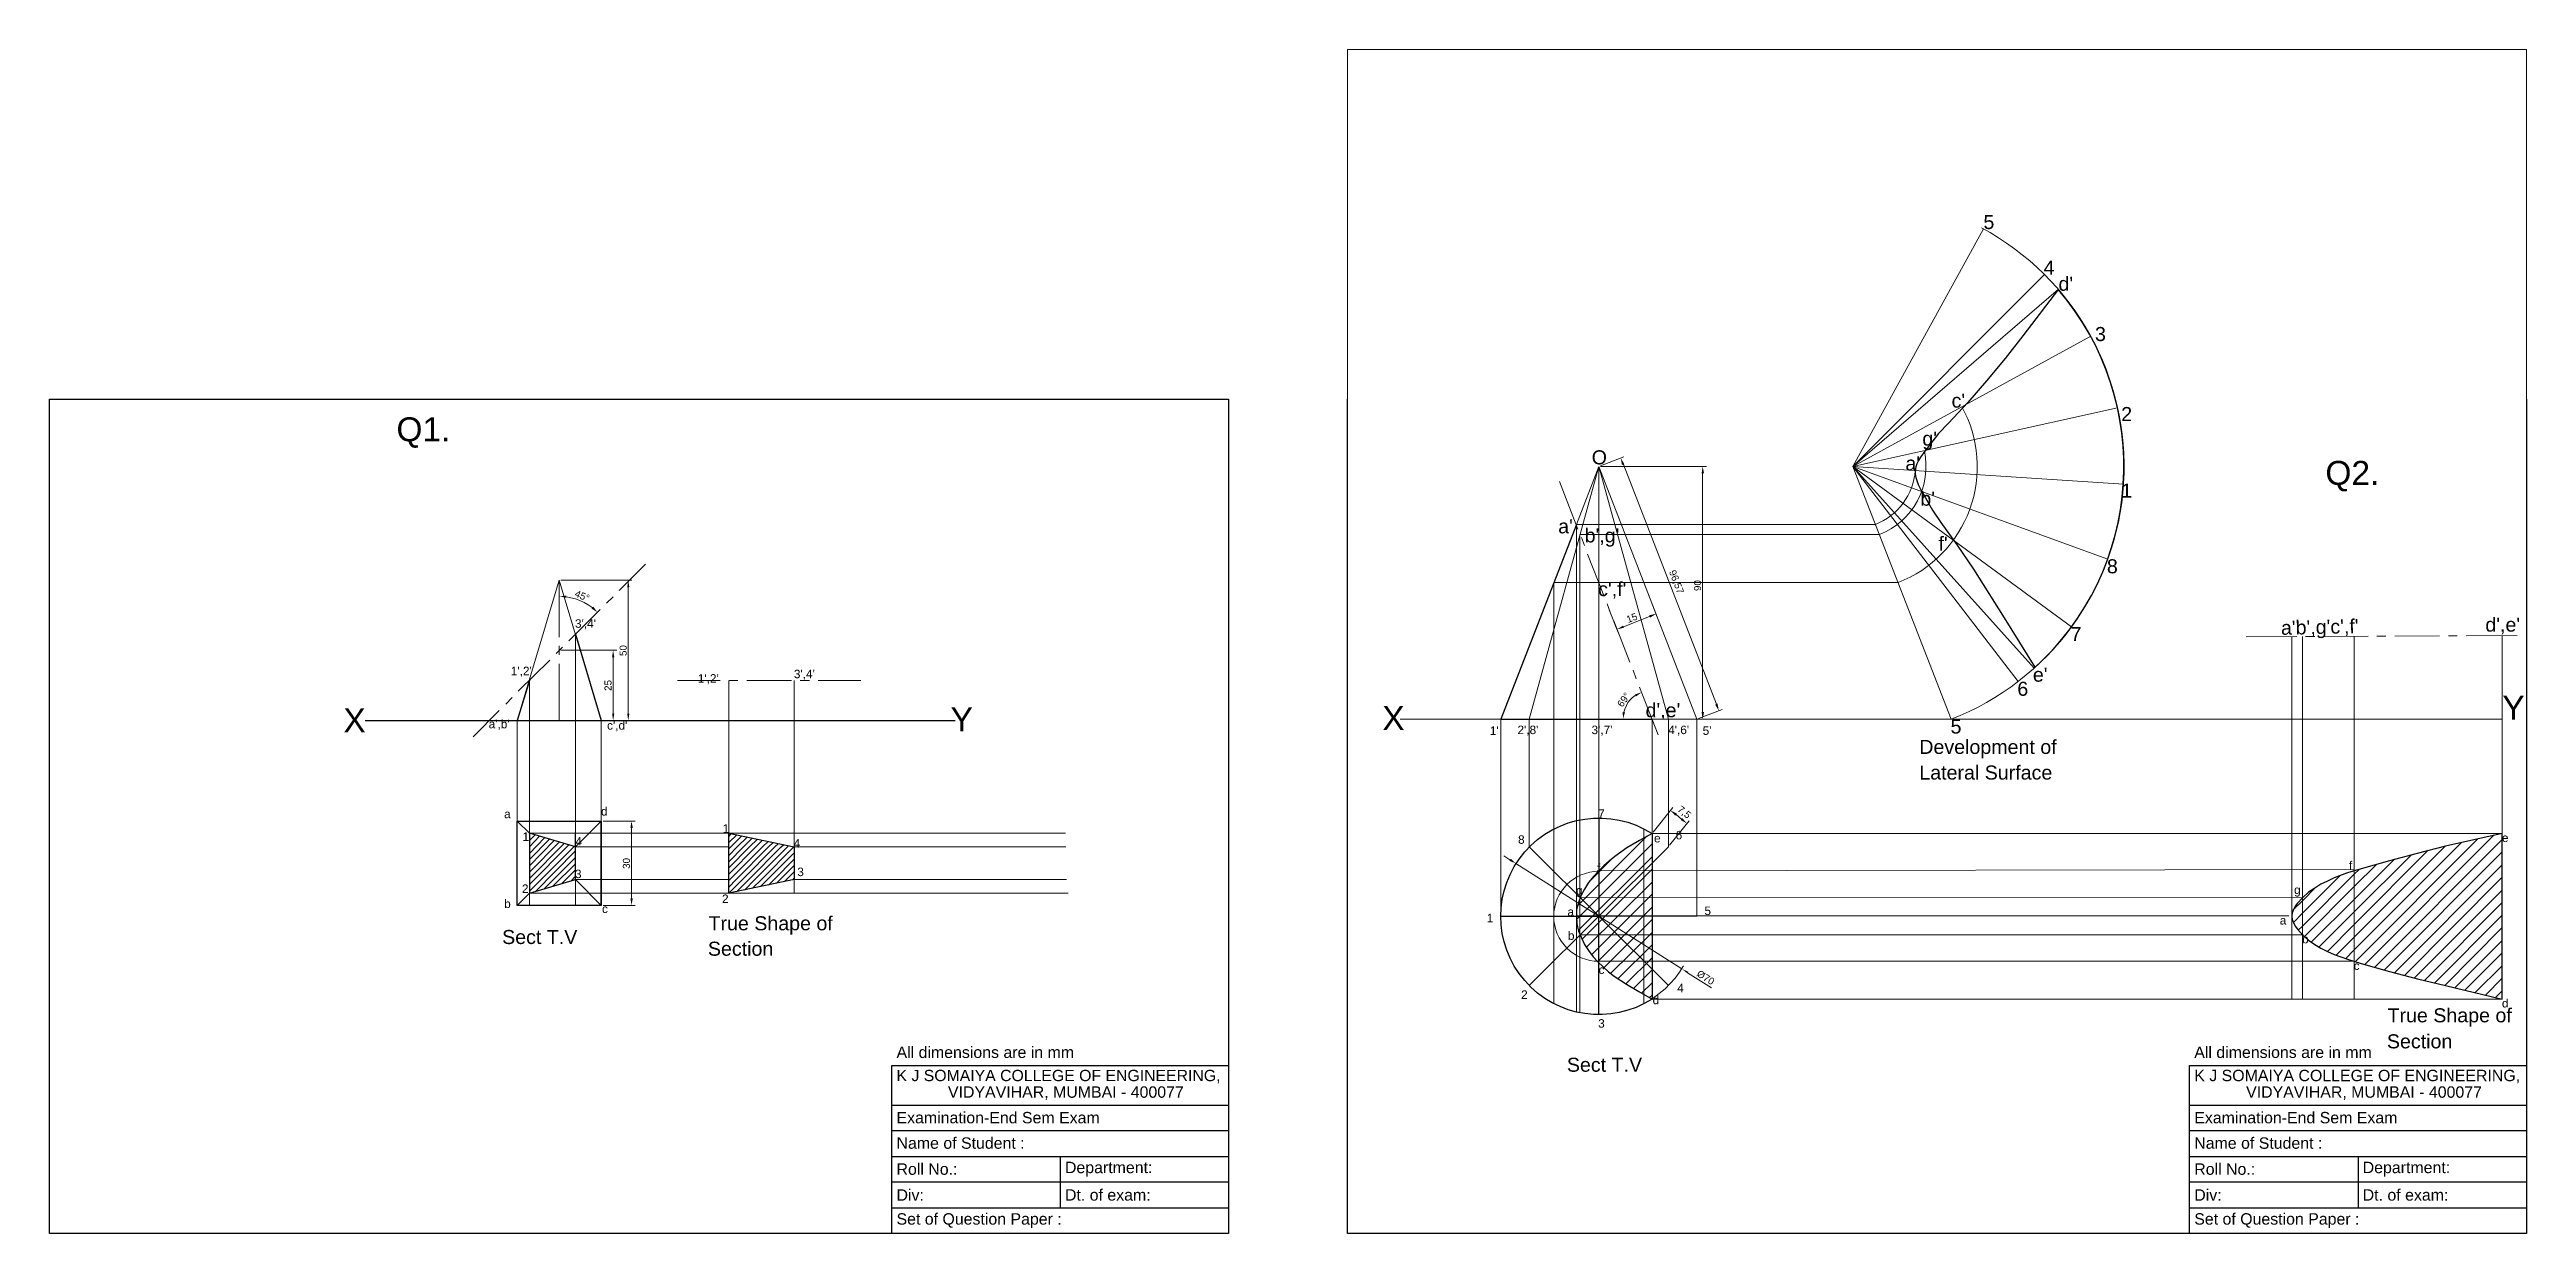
# Model space of a CAD drawing. Header units: millimetres. Extents: x 2.1 to 14.4, y 6 to 11.9.
import ezdxf

# ---------------------------------------------------------------- set-up
doc = ezdxf.new("R2010")
doc.units = ezdxf.units.MM
for name, color, linetype in [('PDF_Geometry', 7, 'Continuous'), ('PDF_Solid Fills', 7, 'Continuous'), ('PDF_Text', 7, 'Continuous')]:
    doc.layers.add(name, color=color, linetype=linetype)
doc.styles.add('PDF F1', font='arial.ttf')

msp = doc.modelspace()

# ---------------------------------------------------------------- linework, layer by layer
at = {"layer": 'PDF_Geometry', "lineweight": 9}
for points in [[(8.583, 10.121), (8.583, 11.854), (14.428, 11.854), (14.428, 10.121)], [(11.089, 9.788), (11.736, 10.966)], [(12.268, 10.434), (11.089, 9.788), (12.039, 10.739)], [(12.108, 10.666), (11.089, 9.788), (11.988, 8.789)], [(12.431, 9.701), (11.089, 9.788), (12.401, 10.079)], [(9.838, 9.791), (9.954, 9.836)], [(9.484, 7.904), (9.484, 8.536), (9.829, 9.788), (10.174, 8.536), (10.174, 7.904)], [(9.634, 9.713), (9.726, 9.478)], [(9.829, 8.048), (9.829, 8.536), (9.829, 9.788), (9.718, 9.501), (9.718, 7.086)], [(9.829, 9.788), (10.316, 8.536)], [(9.838, 9.788), (10.363, 9.788)], [(9.951, 9.798), (10.413, 8.611)], [(10.344, 9.754), (10.344, 8.571)], [(12.173, 8.994), (11.089, 9.788), (12.353, 9.329)], [(9.743, 9.436), (9.758, 9.396)], [(9.774, 9.354), (9.854, 9.148)], [(4.468, 8.031), (4.468, 8.529), (4.676, 9.224), (4.884, 8.529), (4.884, 8.031)], [(4.676, 9.224), (4.676, 8.943)], [(4.684, 9.224), (5.036, 9.224)], [(4.973, 9.174), (5.103, 9.304)], [(4.839, 9.089), (4.819, 9.103), (4.799, 9.114), (4.778, 9.124), (4.756, 9.133), (4.734, 9.138), (4.711, 9.143)], [(4.911, 9.111), (4.943, 9.143)], [(5.018, 9.189), (5.018, 8.564)], [(9.871, 9.108), (9.886, 9.066)], [(10.076, 9.154), (10.119, 9.041)], [(4.723, 8.924), (4.879, 9.079)], [(9.881, 9.078), (9.926, 8.966)], [(9.903, 9.024), (9.983, 8.819)], [(10.081, 9.044), (9.951, 8.994)], [(4.661, 8.861), (4.693, 8.893)], [(4.676, 8.899), (4.676, 8.854)], [(4.684, 8.878), (4.961, 8.878)], [(4.756, 8.958), (4.756, 7.613)], [(4.943, 8.843), (4.943, 8.564)], [(10.093, 8.536), (10.093, 7.149), (14.308, 7.149), (14.308, 8.948)], [(13.038, 8.944), (13.289, 8.946)], [(13.264, 8.946), (13.264, 7.149)], [(13.318, 8.946), (13.318, 7.149)], [(13.333, 8.946), (13.378, 8.946)], [(13.421, 8.946), (13.643, 8.948)], [(13.574, 8.948), (13.574, 7.149)], [(13.686, 8.948), (13.731, 8.948)], [(13.776, 8.948), (13.996, 8.949)], [(14.041, 8.949), (14.084, 8.949)], [(14.129, 8.949), (14.381, 8.951)], [(4.473, 8.674), (4.629, 8.829)], [(4.528, 7.613), (4.528, 8.728), (4.528, 8.729)], [(4.676, 8.811), (4.676, 8.529)], [(5.263, 8.728), (5.473, 8.728)], [(5.516, 8.728), (5.516, 7.673)], [(5.518, 8.728), (5.561, 8.728)], [(5.606, 8.728), (5.828, 8.728)], [(5.841, 8.728), (5.841, 7.673)], [(5.871, 8.728), (5.916, 8.728)], [(5.959, 8.728), (6.171, 8.728)], [(9.999, 8.778), (10.014, 8.736)], [(4.411, 8.611), (4.443, 8.643)], [(10.009, 8.653), (9.996, 8.643), (9.984, 8.631), (9.974, 8.618), (9.966, 8.603), (9.959, 8.586), (9.954, 8.571)], [(10.031, 8.694), (10.123, 8.459)], [(4.249, 8.449), (4.379, 8.579)], [(5.036, 8.529), (4.684, 8.529), (4.961, 8.529)], [(8.844, 8.536), (14.308, 8.536)], [(9.343, 7.559), (9.343, 8.536)], [(10.316, 7.559), (10.316, 8.536)], [(10.324, 8.539), (10.441, 8.584)], [(10.326, 8.536), (10.363, 8.536)], [(4.894, 8.031), (5.053, 8.031)], [(5.034, 7.648), (5.034, 7.996)], [(10.053, 7.993), (10.053, 7.128)], [(10.098, 7.976), (10.196, 8.098)], [(10.179, 7.911), (10.278, 8.033)], [(10.239, 8.041), (10.213, 8.063)], [(4.528, 7.971), (7.186, 7.971)], [(4.756, 7.903), (5.516, 7.903)], [(5.841, 7.903), (7.188, 7.903)], [(9.389, 7.839), (9.359, 7.859)], [(9.718, 7.543), (10.093, 7.918)], [(9.724, 7.611), (10.069, 7.958)], [(10.093, 7.969), (14.308, 7.969)], [(13.399, 7.406), (13.574, 7.581), (13.858, 7.864)], [(13.441, 7.384), (13.574, 7.518), (13.941, 7.886)], [(13.484, 7.366), (13.574, 7.456), (14.024, 7.906)], [(13.531, 7.349), (13.574, 7.393), (14.106, 7.924)], [(13.578, 7.334), (14.186, 7.943)], [(13.626, 7.321), (14.266, 7.961)], [(13.674, 7.306), (14.308, 7.939)], [(13.724, 7.293), (14.308, 7.878)], [(4.756, 7.741), (5.516, 7.741)], [(5.841, 7.741), (7.191, 7.741)], [(9.418, 7.821), (10.241, 7.299)], [(9.729, 7.491), (10.093, 7.854)], [(9.746, 7.446), (10.093, 7.793)], [(9.789, 7.738), (9.893, 7.843)], [(9.821, 7.784), (13.574, 7.791)], [(13.273, 7.528), (13.318, 7.574), (13.504, 7.761)], [(13.296, 7.491), (13.318, 7.511), (13.574, 7.768), (13.598, 7.791)], [(13.328, 7.459), (13.574, 7.706), (13.686, 7.818)], [(13.361, 7.431), (13.574, 7.643), (13.773, 7.843)], [(13.773, 7.279), (14.308, 7.814)], [(13.823, 7.266), (14.308, 7.753)], [(4.528, 7.673), (7.199, 7.673)], [(9.736, 7.651), (13.319, 7.653)], [(9.768, 7.406), (10.093, 7.729)], [(9.794, 7.369), (10.093, 7.668)], [(13.271, 7.591), (13.318, 7.636), (13.384, 7.703)], [(13.873, 7.254), (14.308, 7.689)], [(13.923, 7.241), (14.308, 7.628)], [(4.894, 7.613), (5.053, 7.613)], [(9.718, 7.561), (13.249, 7.561)], [(9.823, 7.334), (10.093, 7.604)], [(9.854, 7.304), (10.093, 7.543)], [(13.973, 7.229), (14.308, 7.564)], [(14.023, 7.216), (14.308, 7.503)], [(9.736, 7.468), (13.318, 7.468)], [(9.888, 7.276), (10.093, 7.479)], [(9.924, 7.249), (10.093, 7.418)], [(14.073, 7.204), (14.308, 7.439)], [(14.123, 7.193), (14.308, 7.378)], [(9.821, 7.336), (13.574, 7.336)], [(9.963, 7.224), (10.093, 7.354)], [(10.001, 7.201), (10.093, 7.293)], [(10.099, 7.154), (10.129, 7.176), (10.158, 7.199), (10.183, 7.226), (10.208, 7.253), (10.229, 7.283), (10.249, 7.313)], [(10.388, 7.204), (10.269, 7.279)], [(14.174, 7.181), (14.308, 7.314)], [(14.224, 7.169), (14.308, 7.253)], [(10.041, 7.178), (10.093, 7.229)], [(10.081, 7.156), (10.093, 7.168)], [(14.276, 7.158), (14.308, 7.189)]]:
    msp.add_lwpolyline(points, dxfattribs=at)
for points in [[(11.726, 10.971, -0.640501), (11.576, 8.536), (11.089, 9.788), (11.908, 8.723)], [(11.629, 10.084, -0.454086), (11.313, 9.213), (9.829, 9.213), (9.606, 9.213), (9.606, 7.128)], [(11.443, 9.866, -0.368788), (11.221, 9.451), (9.736, 9.451), (9.736, 7.086)], [(9.718, 9.501), (11.201, 9.501, 0.287724), (11.398, 9.768)]]:
    msp.add_lwpolyline(points, format="xyb", dxfattribs=at)
at = {"layer": 'PDF_Geometry', "lineweight": 30}
for points in [[(12.108, 10.666), (11.931, 10.436), (11.843, 10.323), (11.751, 10.213), (11.658, 10.106), (11.563, 10.003), (11.514, 9.951), (11.469, 9.894), (11.446, 9.864), (11.424, 9.834), (11.414, 9.818), (11.406, 9.801), (11.401, 9.786), (11.398, 9.769), (11.398, 9.751), (11.401, 9.734), (11.406, 9.718), (11.413, 9.699), (11.429, 9.666), (11.448, 9.633), (11.484, 9.571), (11.524, 9.511), (11.606, 9.398), (11.686, 9.279), (11.763, 9.159), (11.839, 9.038), (11.991, 8.793)], [(9.718, 9.501), (9.343, 8.536), (10.093, 8.536)], [(4.756, 8.958), (4.884, 8.529)], [(4.528, 8.728), (4.468, 8.529)], [(4.468, 8.031), (4.528, 7.971)], [(4.884, 8.031), (4.756, 7.903)], [(10.093, 7.969), (10.031, 7.934), (9.969, 7.898), (9.909, 7.856), (9.881, 7.833), (9.854, 7.809), (9.828, 7.783), (9.803, 7.756), (9.779, 7.726), (9.758, 7.694), (9.741, 7.661), (9.728, 7.628), (9.719, 7.593), (9.718, 7.574), (9.718, 7.558), (9.721, 7.521), (9.729, 7.486), (9.743, 7.453), (9.759, 7.419), (9.779, 7.389), (9.801, 7.359), (9.824, 7.333), (9.851, 7.308), (9.878, 7.284), (9.906, 7.263), (9.966, 7.223), (10.028, 7.186), (10.093, 7.149)], [(14.308, 7.149), (14.308, 7.969), (14.026, 7.906), (13.886, 7.871), (13.748, 7.834), (13.609, 7.794), (13.541, 7.774), (13.474, 7.749), (13.441, 7.734), (13.409, 7.718), (13.378, 7.699), (13.348, 7.678), (13.319, 7.653), (13.293, 7.624), (13.281, 7.609), (13.273, 7.593), (13.266, 7.576), (13.264, 7.559), (13.266, 7.543), (13.273, 7.528), (13.281, 7.511), (13.293, 7.496), (13.319, 7.466), (13.348, 7.441), (13.378, 7.419), (13.409, 7.401), (13.441, 7.384), (13.474, 7.369), (13.541, 7.346), (13.609, 7.326), (13.748, 7.286), (13.888, 7.249), (14.026, 7.216), (14.308, 7.149)], [(4.884, 7.613), (4.756, 7.741)], [(4.468, 7.613), (4.528, 7.673)]]:
    msp.add_lwpolyline(points, dxfattribs=at)
at = {"layer": 'PDF_Geometry', "lineweight": 25}
msp.add_lwpolyline([(2.149, 10.121), (7.994, 10.121), (7.994, 5.988), (2.149, 5.988)], close=True, dxfattribs=at)
for points in [[(14.428, 10.121), (14.428, 5.988), (8.583, 5.988), (8.583, 10.121)], [(4.756, 8.958), (4.884, 8.529)], [(3.714, 8.529), (6.638, 8.529)], [(4.884, 7.613), (4.884, 8.031)], [(9.829, 8.048), (9.829, 7.559), (9.484, 7.904)], [(4.528, 7.966), (4.531, 7.969)], [(4.528, 7.934), (4.556, 7.963)], [(4.528, 7.903), (4.579, 7.956)], [(4.528, 7.871), (4.603, 7.948)], [(4.528, 7.841), (4.628, 7.941)], [(4.528, 7.809), (4.651, 7.934)], [(4.528, 7.778), (4.676, 7.926)], [(4.528, 7.746), (4.699, 7.919)], [(4.528, 7.716), (4.724, 7.913)], [(4.528, 7.684), (4.748, 7.904)], [(4.556, 7.681), (4.756, 7.883)], [(4.756, 7.903), (4.756, 7.971)], [(5.516, 7.954), (5.529, 7.968)], [(5.516, 7.924), (5.556, 7.963)], [(5.516, 7.893), (5.526, 7.903), (5.581, 7.958)], [(5.516, 7.861), (5.558, 7.903), (5.608, 7.951)], [(5.516, 7.829), (5.589, 7.903), (5.633, 7.946)], [(5.516, 7.799), (5.619, 7.903), (5.659, 7.941)], [(5.516, 7.768), (5.651, 7.903), (5.684, 7.936)], [(5.516, 7.736), (5.521, 7.741), (5.683, 7.903), (5.711, 7.929)], [(5.516, 7.704), (5.553, 7.741), (5.714, 7.903), (5.736, 7.924)], [(5.516, 7.674), (5.584, 7.741), (5.744, 7.903), (5.761, 7.919)], [(5.554, 7.681), (5.616, 7.741), (5.776, 7.903), (5.788, 7.913)], [(5.594, 7.689), (5.646, 7.741), (5.808, 7.903), (5.813, 7.908)], [(5.634, 7.698), (5.678, 7.741), (5.839, 7.903)], [(5.674, 7.706), (5.709, 7.741), (5.841, 7.873)], [(10.316, 7.559), (9.829, 7.559), (10.174, 7.904)], [(4.599, 7.694), (4.756, 7.851)], [(4.644, 7.708), (4.756, 7.819)], [(4.689, 7.721), (4.756, 7.789)], [(4.734, 7.734), (4.756, 7.758)], [(5.713, 7.714), (5.741, 7.741), (5.841, 7.843)], [(5.753, 7.723), (5.771, 7.741), (5.841, 7.811)], [(5.793, 7.731), (5.803, 7.741), (5.841, 7.779)], [(5.833, 7.739), (5.834, 7.741), (5.841, 7.748)], [(9.343, 7.559), (9.829, 7.559), (9.484, 7.216)], [(9.829, 7.073), (9.829, 7.559), (10.174, 7.216)], [(6.324, 6.819), (7.994, 6.819)], [(7.994, 6.753), (7.994, 5.988), (6.324, 5.988), (6.324, 6.819)], [(12.758, 6.819), (14.428, 6.819)], [(14.428, 6.753), (14.428, 5.988), (12.758, 5.988), (12.758, 6.819)], [(6.324, 6.624), (7.994, 6.624)], [(12.758, 6.624), (14.428, 6.624)], [(6.324, 6.498), (7.994, 6.498)], [(12.758, 6.498), (14.428, 6.498)], [(6.324, 6.369), (7.994, 6.369)], [(7.159, 6.369), (7.159, 6.114)], [(12.758, 6.369), (14.428, 6.369)], [(13.593, 6.369), (13.593, 6.114)], [(6.324, 6.243), (7.994, 6.243)], [(12.758, 6.243), (14.428, 6.243)], [(6.324, 6.114), (7.994, 6.114)], [(12.758, 6.114), (14.428, 6.114)]]:
    msp.add_lwpolyline(points, dxfattribs=at)
at = {"layer": 'PDF_Geometry', "lineweight": 30}
for points in [[(4.468, 8.031), (4.884, 8.031), (4.884, 7.613), (4.468, 7.613)], [(4.528, 7.971), (4.528, 7.673), (4.756, 7.741), (4.756, 7.903)], [(5.516, 7.971), (5.841, 7.903), (5.841, 7.741), (5.516, 7.673)]]:
    msp.add_lwpolyline(points, close=True, dxfattribs=at)
msp.add_lwpolyline([(10.093, 7.969), (10.093, 7.149, -1.829268)], format="xyb", close=True, dxfattribs=at)
msp.add_arc((11.086, 9.788), 1.346, 311.8726, 40.614, dxfattribs=at)
at = {"layer": 'PDF_Geometry', "lineweight": 9}
msp.add_arc((9.829, 7.559), 0.223, 90, 270, dxfattribs=at)
at = {"layer": 'PDF_Solid Fills', "transparency": 33554559}
for points in [[(9.956, 9.799), (9.944, 9.796), (9.938, 9.831)], [(10.339, 9.754), (10.351, 9.754), (10.344, 9.788)], [(5.013, 9.189), (5.024, 9.189), (5.018, 9.224)], [(4.711, 9.138), (4.711, 9.148), (4.676, 9.144)], [(4.844, 9.094), (4.836, 9.084), (4.866, 9.066)], [(9.949, 8.999), (9.954, 8.989), (9.919, 8.981)], [(10.079, 9.051), (10.083, 9.039), (10.114, 9.058)], [(4.938, 8.843), (4.949, 8.843), (4.943, 8.878)], [(10.008, 8.658), (10.013, 8.648), (10.041, 8.669)], [(10.418, 8.613), (10.406, 8.608), (10.424, 8.578)], [(4.938, 8.564), (4.949, 8.564), (4.943, 8.529)], [(5.013, 8.564), (5.024, 8.564), (5.018, 8.529)], [(9.959, 8.569), (9.948, 8.571), (9.949, 8.536)], [(10.339, 8.571), (10.351, 8.571), (10.344, 8.536)], [(5.029, 7.996), (5.041, 7.996), (5.034, 8.031)], [(10.216, 8.068), (10.208, 8.058), (10.184, 8.084)], [(10.243, 8.046), (10.236, 8.036), (10.266, 8.019)], [(9.393, 7.844), (9.386, 7.834), (9.418, 7.821)], [(5.029, 7.648), (5.041, 7.648), (5.034, 7.613)], [(10.273, 7.284), (10.268, 7.276), (10.241, 7.299)]]:
    msp.add_solid(points, dxfattribs=at)

# ---------------------------------------------------------------- texts
at = {"layer": 'PDF_Text', "attachment_point": 4, "style": 'PDF F1'}
for s, insert, char_height in [('5', (11.736, 10.999), 0.0696), ('4', (12.034, 10.774), 0.0696), ("d'", (12.108, 10.693), 0.0696), ('3', (12.289, 10.444), 0.0696), ("c'", (11.578, 10.114), 0.0696), ('2', (12.419, 10.048), 0.0696), ('Q1.', (3.869, 9.956), 0.1188), ("g'", (11.433, 9.916), 0.0696), ('O', (9.794, 9.833), 0.0696), ("a'", (11.349, 9.803), 0.0696), ('1', (12.419, 9.669), 0.0696), ('Q2.', (13.431, 9.74), 0.1188), ("b'", (11.423, 9.628), 0.0696), ("a'", (9.628, 9.491), 0.0696), ("b',g'", (9.759, 9.436), 0.0696), ("f'", (11.513, 9.406), 0.0696), ("c',f'", (9.826, 9.174), 0.0696), ('8', (12.348, 9.293), 0.0696), ("3',4'", (4.754, 9.006), 0.042), ('7', (12.168, 8.958), 0.0696), ("d',e'", (14.224, 8.998), 0.0696), ("1',2'", (4.436, 8.771), 0.042), ("1',2'", (5.363, 8.734), 0.042), ("3',4'", (5.839, 8.756), 0.042), ('6', (11.904, 8.686), 0.0696), ("e'", (11.981, 8.756), 0.0696), ('X', (8.756, 8.541), 0.119), ("d',e'", (10.061, 8.574), 0.0696), ('Y', (14.308, 8.593), 0.119), ('X', (3.606, 8.53), 0.119), ("a',b'", (4.326, 8.508), 0.042), ("c',d'", (4.913, 8.501), 0.042), ('Y', (6.616, 8.535), 0.119), ("1'", (9.289, 8.479), 0.042), ("2',8'", (9.426, 8.479), 0.042), ("3',7'", (9.793, 8.479), 0.042), ("4',6'", (10.173, 8.479), 0.042), ("5'", (10.344, 8.479), 0.042), ('5', (11.573, 8.499), 0.0696), ('Development of', (11.418, 8.388), 0.0696), ('Lateral Surface', (11.418, 8.271), 0.0696), ('a', (4.403, 8.066), 0.042), ('d', (4.883, 8.079), 0.042), ('1', (5.486, 7.994), 0.042), ('7', (9.826, 8.068), 0.042), ('6', (10.21, 7.961), 0.042), ('1', (4.494, 7.954), 0.042), ('4', (4.756, 7.931), 0.042), ('4', (5.838, 7.921), 0.042), ('8', (9.429, 7.939), 0.042), ('e', (10.103, 7.946), 0.042), ('e', (14.306, 7.948), 0.042), ('3', (4.754, 7.769), 0.042), ('3', (5.856, 7.779), 0.042), ('f', (9.821, 7.798), 0.042), ('f', (13.548, 7.811), 0.042), ('b', (4.403, 7.621), 0.042), ('2', (4.491, 7.696), 0.042), ('2', (5.483, 7.646), 0.042), ('g', (9.716, 7.681), 0.042), ('g', (13.276, 7.684), 0.042), ('Sect T.V', (4.393, 7.456), 0.0696), ('c', (4.888, 7.596), 0.042), ('True Shape of', (5.416, 7.514), 0.0696), ('1', (9.274, 7.551), 0.042), ('a', (9.674, 7.581), 0.042), ('5', (10.353, 7.586), 0.042), ('a', (13.205, 7.539), 0.042), ('Section', (5.413, 7.398), 0.0696), ('b', (9.676, 7.463), 0.042), ('b', (13.315, 7.446), 0.042), ('c', (9.828, 7.294), 0.042), ('c', (13.571, 7.314), 0.042), ('2', (9.444, 7.171), 0.042), ('d', (10.096, 7.144), 0.042), ('4', (10.218, 7.204), 0.042), ('d', (14.306, 7.128), 0.042), ('3', (9.826, 7.028), 0.042), ('True Shape of', (13.739, 7.058), 0.0696), ('All dimensions are in mm', (6.348, 6.885), 0.0564), ('All dimensions are in mm', (12.781, 6.885), 0.0564), ('Section', (13.736, 6.939), 0.0696), ('K J SOMAIYA COLLEGE OF ENGINEERING,', (6.348, 6.765), 0.05607), ('Sect T.V', (9.671, 6.823), 0.0696), ('K J SOMAIYA COLLEGE OF ENGINEERING,', (12.781, 6.765), 0.0564), ('VIDYAVIHAR, MUMBAI - 400077', (6.603, 6.683), 0.0564), ('VIDYAVIHAR, MUMBAI - 400077', (13.038, 6.683), 0.0564), ('Examination-End Sem Exam', (6.348, 6.561), 0.0564), ('Examination-End Sem Exam', (12.781, 6.561), 0.0564), ('Name of Student :', (6.348, 6.435), 0.0564), ('Name of Student :', (12.781, 6.435), 0.0564), ('Roll No.:', (6.348, 6.306), 0.0564), ('Department:', (7.183, 6.306), 0.0564), ('Roll No.:', (12.781, 6.306), 0.0564), ('Department:', (13.616, 6.306), 0.0564), ('Div:', (6.348, 6.178), 0.0564), ('Dt. of exam:', (7.183, 6.178), 0.0564), ('Div:', (12.781, 6.178), 0.0564), ('Dt. of exam:', (13.616, 6.178), 0.0564), ('Set of Question Paper :', (6.348, 6.051), 0.0564), ('Set of Question Paper :', (12.781, 6.051), 0.0564)]:
    msp.add_mtext(s, dxfattribs=dict(at, insert=insert, char_height=char_height))
for s, insert, char_height, rotation in [('96,57', (10.19, 9.272), 0.0348, 291.0678), ('90', (10.319, 9.171), 0.0348, 90), ('45°', (4.756, 9.161), 0.0348, 337.4989), ('15', (9.968, 9.028), 0.0348, 21.2995), ("a'b',g'c',f'", (13.211, 8.978), 0.0696, 1.3012), ('50', (4.993, 8.849), 0.0348, 90), ('25', (4.918, 8.676), 0.0348, 90), ('69°', (9.932, 8.602), 0.0348, 55.2279), ('7,5', (10.225, 8.094), 0.0348, 321.6124), ('30', (5.009, 7.794), 0.0348, 90), ('Ø70', (10.32, 7.28), 0.0348, 327.5997)]:
    msp.add_mtext(s, dxfattribs=dict(at, insert=insert, char_height=char_height, rotation=rotation))

doc.saveas('drawing.dxf')
